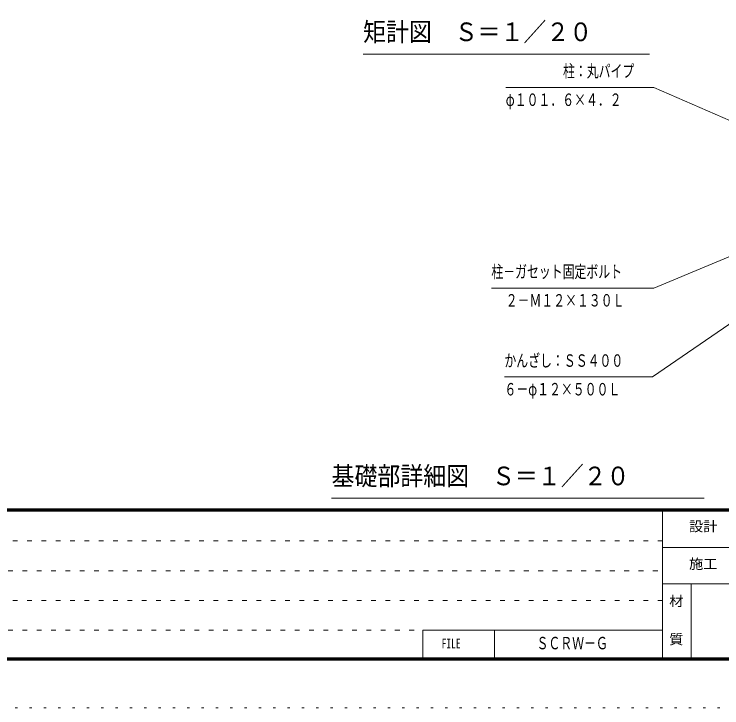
# Model space of a CAD drawing. Units: millimetres, scale not verified, with parts at other scales. Extents: x -34835 to 34837, y -16800 to 16800.
# Drawn here: x 6459 to 18312, y -16800 to -5180 of the extents above; entities that cross this region are included whole.
import ezdxf
from ezdxf.enums import TextEntityAlignment as Align

# ---------------------------------------------------------------- set-up
doc = ezdxf.new("R2010")
doc.units = ezdxf.units.MM
doc.header["$LTSCALE"] = 80
doc.linetypes.add('USER1', pattern=[3, 1, -2])
doc.linetypes.add('USER4', pattern=[3, 0.5, -2.5])
doc.layers.add('0-1_0-F1TEXT', color=7, linetype='Continuous')
for name, color, linetype, lineweight in [('0-A_2-52DIM', 3, 'Continuous', 18), ('0-C_F-F1PAPER', 5, 'Continuous', 18), ('0-D_F-E_J_ADD', 5, 'USER4', 18)]:
    doc.layers.add(name, color=color, linetype=linetype, lineweight=lineweight)
doc.styles.add('ＭＳ ゴシック', font='')
doc.styles.get('ＭＳ ゴシック').set_extended_font_data('MS Gothic')

msp = doc.modelspace()

# ---------------------------------------------------------------- linework, layer by layer
at = {"layer": '0-A_2-52DIM'}
for p, q in [((12302.47, -5848.11), (17102.47, -5848.11)), ((17171.45, -6408.11), (14691.45, -6408.11)), ((17171.45, -6408.11), (20902.58, -8038.59)), ((11775.52, -13288.11), (18015.52, -13288.11))]:
    msp.add_line(p, q, dxfattribs=at)
for points in [[(21078.58, -8136.94), (17171.45, -9768.11), (14451.45, -9768.11)], [(14670.1, -11257.34), (17150.1, -11257.34), (20416.6, -9014.67)]]:
    msp.add_lwpolyline(points, dxfattribs=at)
at = {"layer": '0-C_F-F1PAPER'}
for p, q in [((33997.47, -13464), (-11842.53, -13464)), ((-11842.53, -13468), (33997.47, -13468)), ((33997.47, -13472), (-11842.53, -13472)), ((-11842.53, -13476), (33997.47, -13476)), ((33997.47, -13480), (-11842.53, -13480)), ((-11842.53, -13484), (33997.47, -13484)), ((33997.47, -13488), (-11842.53, -13488)), ((-11842.53, -13492), (33997.47, -13492)), ((33997.47, -13496), (-11842.53, -13496)), ((-11842.53, -13500), (33997.47, -13500)), ((33997.47, -13504), (-11842.53, -13504)), ((17317.48, -16000), (17317.48, -13504)), ((17317.48, -14112), (23397.48, -14112)), ((23397.48, -14720), (17317.48, -14720)), ((17797.47, -14720), (17797.47, -16000)), ((13304.68, -15500.8), (17317.48, -15500.8)), ((13304.68, -15500.8), (13304.68, -16000)), ((14504.68, -16000), (14504.68, -15500.8))]:
    msp.add_line(p, q, dxfattribs=at)
at = {"layer": '0-C_F-F1PAPER', "color": 6, "linetype": 'USER1'}
for p, q in [((17317.48, -14003.2), (-11882.53, -14003.2)), ((-11882.53, -14502.4), (17317.48, -14502.4)), ((17317.48, -15001.6), (-11882.53, -15001.6)), ((-11882.53, -15500.8), (13304.68, -15500.8))]:
    msp.add_line(p, q, dxfattribs=at)
at = {"layer": '0-C_F-F1PAPER'}
for points in [[(34037.47, -16000), (-11882.53, -16000), (-11882.53, 16160), (34037.47, 16160)], [(34033.47, -15996), (-11878.53, -15996), (-11878.53, 16156), (34033.47, 16156)], [(34029.47, -15992), (34029.47, 16152), (-11874.53, 16152), (-11874.53, -15992)], [(34025.47, -15988), (-11870.53, -15988), (-11870.53, 16148), (34025.47, 16148)], [(34021.47, -15984), (34021.47, 16144), (-11866.53, 16144), (-11866.53, -15984)], [(34017.47, -15980), (-11862.53, -15980), (-11862.53, 16140), (34017.47, 16140)], [(34013.47, -15976), (34013.47, 16136), (-11858.53, 16136), (-11858.53, -15976)], [(34009.47, -15972), (-11854.53, -15972), (-11854.53, 16132), (34009.47, 16132)], [(34005.47, -15968), (-11850.53, -15968), (-11850.53, 16128), (34005.47, 16128)], [(34001.47, -15964), (-11846.53, -15964), (-11846.53, 16124), (34001.47, 16124)], [(33997.47, -15960), (33997.47, 16120), (-11842.53, 16120), (-11842.53, -15960)]]:
    msp.add_lwpolyline(points, close=True, dxfattribs=at)
at = {"layer": '0-D_F-E_J_ADD'}
msp.add_lwpolyline([(34837.47, -16800), (-12682.53, -16800), (-12682.53, 16800), (34837.47, 16800)], close=True, dxfattribs=at)

# ---------------------------------------------------------------- texts
at = {"layer": '0-1_0-F1TEXT', "style": 'ＭＳ ゴシック', "width": 0.7}
msp.add_text('ＳＣＲＷ－Ｇ', height=208.4, dxfattribs=at).set_placement((15208.02, -15881.98), align=Align.BOTTOM_LEFT)
at = {"layer": '0-A_2-52DIM', "color": 7, "style": 'ＭＳ ゴシック'}
for s, height, width, p in [('矩計図\u3000Ｓ＝１／２０', 312.6, 0.9, (12302.47, -5725.47)), ('柱：丸パイプ', 208.4, 0.7, (15651.45, -6299.69)), ('φ１０１．６×４．２', 208.4, 0.7, (14691.45, -6779.68)), ('柱－ガセット固定ボルト', 208.4, 0.7, (14451.45, -9659.68)), ('２－Ｍ１２×１３０Ｌ', 208.4, 0.7, (14691.45, -10139.69)), ('かんざし：ＳＳ４００', 208.4, 0.7, (14670.1, -11148.92)), ('６－φ１２×５００Ｌ', 208.4, 0.7, (14670.1, -11628.92)), ('基礎部詳細図\u3000Ｓ＝１／２０', 312.6, 0.9, (11775.52, -13165.47))]:
    msp.add_text(s, height=height, dxfattribs=dict(at, width=width)).set_placement(p, align=Align.BOTTOM_LEFT)
at = {"layer": '0-C_F-F1PAPER', "color": 7, "style": 'ＭＳ ゴシック'}
for s, width, p in [('設計', 1.05, (17761.48, -13894.13)), ('施工', 1.05, (17761.48, -14521.26)), ('材', 1.05, (17429.48, -15145.26)), ('FILE', 0.7, (13618.68, -15855.66)), ('質', 1.05, (17429.48, -15785.26))]:
    msp.add_text(s, height=166.7, dxfattribs=dict(at, width=width)).set_placement(p, align=Align.BOTTOM_LEFT)

doc.saveas('drawing.dxf')
